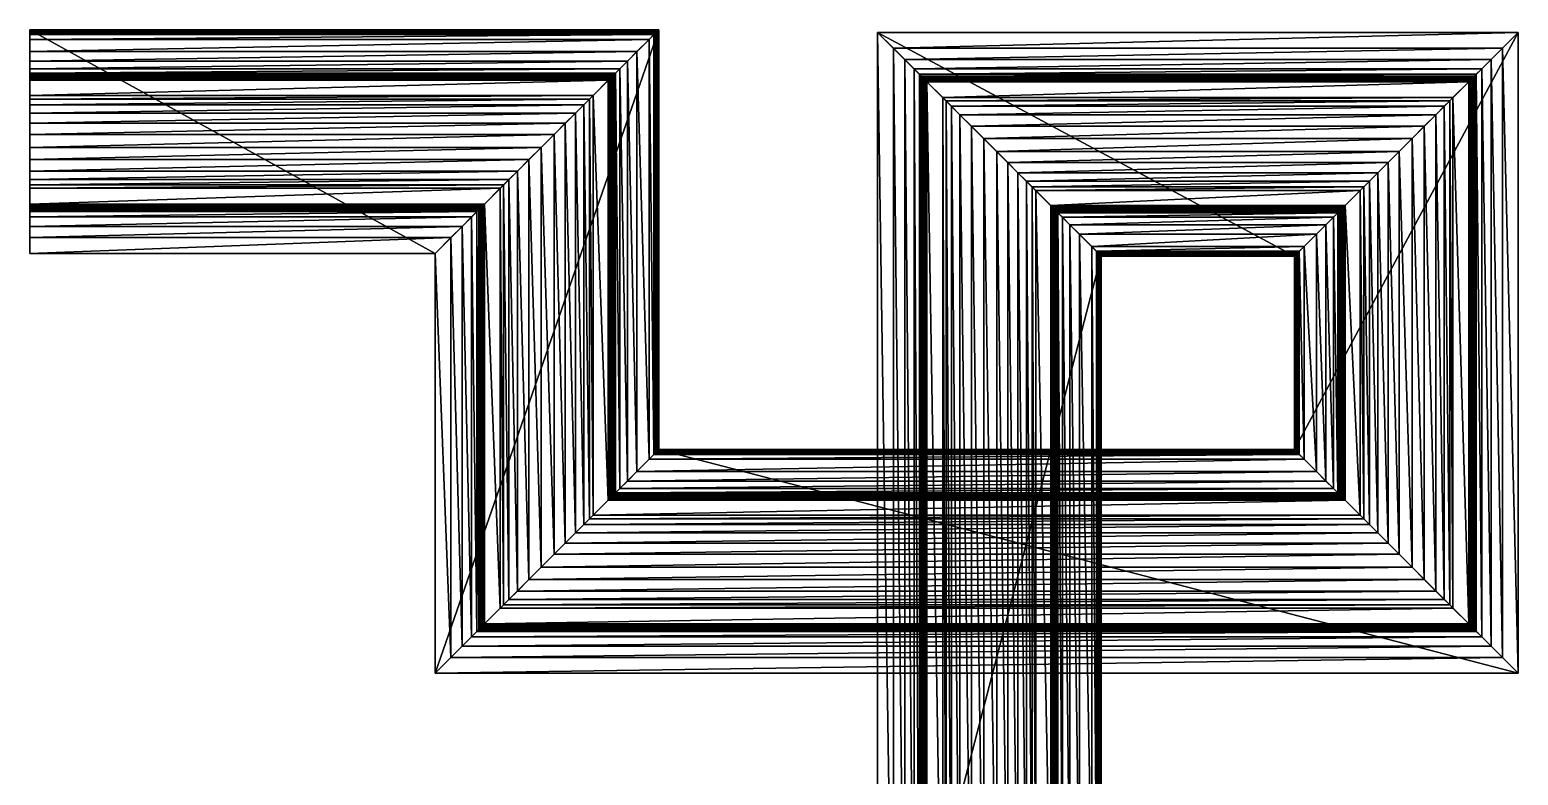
# Model space of a CAD drawing. Header units: millimetres. Extents: x -172 to 101, y -173 to 101.
# Drawn here: x -172.5 to 100.6, y -35.8 to 101 of the extents above; entities that cross this region are included whole.
import ezdxf

# ---------------------------------------------------------------- set-up
doc = ezdxf.new("R2010")
doc.units = ezdxf.units.MM
doc.layers.get('0').update_dxf_attribs({"true_color": 0x565656})

msp = doc.modelspace()

# ---------------------------------------------------------------- meshes
at = {"color": 8, "true_color": 0x737373}
mesh = msp.add_polyface(dxfattribs=at)
corners = [(-98.1, 59.97, -10.33), (-172.46, 59.97, -10.33), (-172.46, 101.01, -10.33), (-98.1, 59.97, -4.88), (-172.46, 59.97, -4.88), (-95.2, 62.88, -4.33), (-172.46, 62.88, -4.33), (-93.13, 64.94, -3.56), (-172.46, 64.94, -3.56), (-91.41, 66.66, -2.16), (-172.46, 66.66, -2.16), (-90.41, 67.66, -0.09), (-172.46, 67.66, -0.09), (-90.1, 67.97, 1.37), (-172.46, 67.97, 1.37), (-172.46, 101.01, -5.47), (-172.46, 100.99, -5.2), (-172.46, 100.92, -4.98), (-172.46, 100.79, -4.8), (-172.46, 73.53, 6.66), (-172.46, 75.07, 8.59), (-172.46, 77.2, 9.85), (-172.46, 79.44, 10.33), (-172.46, 81.82, 10.12), (-172.46, 72.54, 4.48), (-172.46, 83.86, 9.42), (-172.46, 85.72, 8.18), (-172.46, 87.27, 6.36), (-172.46, 88.31, 4.43), (-172.46, 71.94, 2.23), (-172.46, 88.98, 2.3), (-172.46, 100.4, -4.6), (-172.46, 100.62, -4.68), (-172.46, 100.13, -4.57), (-172.46, 99.25, -4.55), (-172.46, 97, -4.11), (-172.46, 95.25, -3.24), (-172.46, 93.87, -1.64), (-172.46, 93.07, 0.3), (-172.46, 92.82, 1.44), (-172.46, 92.74, 1.71), (-172.46, 92.62, 1.92), (-172.46, 92.46, 2.09), (-172.46, 92.26, 2.21), (-172.46, 92.02, 2.28), (-172.46, 91.75, 2.3), (-172.46, 69.03, 2.23), (-172.46, 68.76, 2.21), (-172.46, 68.05, 1.63), (-172.46, 68.52, 2.14), (-172.46, 68.17, 1.85), (-172.46, 68.33, 2.02)]
mesh.append_faces([[corners[k] for k in face] for face in [(49, 50, 51)]], dxfattribs={"vtx0": -1, "color": 8})
mesh.append_faces([[corners[k] for k in face] for face in [(34, 18, 12), (29, 30, 14)]], dxfattribs={"vtx0": -1, "vtx1": -1, "vtx2": -1, "color": 8})
mesh.append_faces([[corners[k] for k in face] for face in [(15, 1, 4), (15, 4, 6), (15, 6, 8), (15, 8, 10), (15, 10, 12), (19, 21, 22), (19, 22, 23), (24, 23, 25), (24, 25, 26), (24, 26, 27), (24, 27, 28), (29, 28, 30), (38, 12, 14), (47, 14, 48), (49, 48, 50)]], dxfattribs={"vtx0": -1, "vtx2": -1, "color": 8})
mesh.append_faces([[corners[k] for k in face] for face in [(16, 15, 12), (17, 16, 12), (18, 17, 12), (24, 19, 23), (29, 24, 28), (33, 31, 18), (34, 33, 18), (35, 34, 12), (36, 35, 12), (37, 36, 12), (38, 37, 12), (39, 38, 14), (40, 39, 14), (41, 40, 14), (42, 41, 14), (43, 42, 14), (44, 43, 14), (45, 44, 14), (30, 45, 14), (46, 29, 14), (47, 46, 14), (49, 47, 48)]], dxfattribs={"vtx1": -1, "vtx2": -1, "color": 8})
mesh.append_faces([[corners[k] for k in face] for face in [(0, 1, 2), (3, 4, 1), (5, 6, 4), (7, 8, 6), (9, 10, 8), (11, 12, 10), (13, 14, 12), (15, 2, 1), (19, 20, 21), (31, 32, 18)]], dxfattribs={"vtx2": -1, "color": 8})
mesh = msp.add_polyface(dxfattribs=at)
corners = [(-76.25, 81.82, 10.12), (-172.46, 81.82, 10.12), (-172.46, 79.44, 10.33), (-74.21, 83.86, 9.42), (-172.46, 83.86, 9.42), (-72.35, 85.72, 8.18), (-172.46, 85.72, 8.18), (-70.8, 87.27, 6.36), (-172.46, 87.27, 6.36), (-69.76, 88.31, 4.43), (-172.46, 88.31, 4.43), (-69.1, 88.98, 2.3), (-172.46, 88.98, 2.3), (-66.32, 91.75, 2.3), (-172.46, 91.75, 2.3), (-66.05, 92.02, 2.28), (-172.46, 92.02, 2.28), (-65.81, 92.26, 2.21), (-172.46, 92.26, 2.21), (-65.62, 92.46, 2.09), (-172.46, 92.46, 2.09), (-65.46, 92.62, 1.92), (-172.46, 92.62, 1.92), (-65.34, 92.74, 1.71), (-172.46, 92.74, 1.71), (-65.26, 92.82, 1.44), (-172.46, 92.82, 1.44), (-65.01, 93.07, 0.3), (-172.46, 93.07, 0.3), (-64.21, 93.87, -1.64), (-172.46, 93.87, -1.64), (-62.82, 95.25, -3.24), (-172.46, 95.25, -3.24), (-61.07, 97, -4.11), (-172.46, 97, -4.11), (-58.82, 99.25, -4.55), (-172.46, 99.25, -4.55), (-57.94, 100.13, -4.57), (-172.46, 100.13, -4.57), (-57.67, 100.4, -4.6), (-172.46, 100.4, -4.6), (-57.45, 100.62, -4.68), (-172.46, 100.62, -4.68), (-57.28, 100.79, -4.8), (-172.46, 100.79, -4.8), (-57.16, 100.92, -4.98), (-172.46, 100.92, -4.98), (-57.08, 100.99, -5.2), (-172.46, 100.99, -5.2), (-57.06, 101.01, -5.47), (-172.46, 101.01, -5.47), (-57.06, 101.01, -10.33), (-172.46, 101.01, -10.33), (-172.46, 59.97, -10.33), (-98.1, 59.97, -10.33), (-98.1, 59.97, -4.88), (-172.46, 59.97, -4.88), (-95.2, 62.88, -4.33), (-172.46, 62.88, -4.33), (-93.13, 64.94, -3.56), (-172.46, 64.94, -3.56), (-91.41, 66.66, -2.16), (-172.46, 66.66, -2.16), (-90.41, 67.66, -0.09), (-172.46, 67.66, -0.09), (-90.1, 67.97, 1.37), (-172.46, 67.97, 1.37), (-90.02, 68.05, 1.63), (-172.46, 68.05, 1.63), (-89.91, 68.17, 1.85), (-172.46, 68.17, 1.85), (-89.75, 68.33, 2.02), (-172.46, 68.33, 2.02), (-89.55, 68.52, 2.14), (-172.46, 68.52, 2.14), (-89.32, 68.76, 2.21), (-172.46, 68.76, 2.21), (-89.04, 69.03, 2.23), (-172.46, 69.03, 2.23), (-86.13, 71.94, 2.23), (-172.46, 71.94, 2.23), (-85.53, 72.54, 4.48), (-172.46, 72.54, 4.48), (-84.55, 73.53, 6.66), (-172.46, 73.53, 6.66), (-83, 75.07, 8.59), (-172.46, 75.07, 8.59), (-80.88, 77.2, 9.85), (-172.46, 77.2, 9.85), (-78.63, 79.44, 10.33)]
mesh.append_faces([[corners[k] for k in face] for face in [(0, 1, 2), (3, 4, 1), (5, 6, 4), (7, 8, 6), (9, 10, 8), (11, 12, 10), (13, 14, 12), (15, 16, 14), (17, 18, 16), (19, 20, 18), (21, 22, 20), (23, 24, 22), (25, 26, 24), (27, 28, 26), (29, 30, 28), (31, 32, 30), (33, 34, 32), (35, 36, 34), (37, 38, 36), (39, 40, 38), (41, 42, 40), (43, 44, 42), (45, 46, 44), (47, 48, 46), (49, 50, 48), (51, 52, 50), (53, 54, 55), (56, 55, 57), (58, 57, 59), (60, 59, 61), (62, 61, 63), (64, 63, 65), (66, 65, 67), (67, 68, 66), (68, 67, 69), (69, 70, 68), (70, 69, 71), (71, 72, 70), (72, 71, 73), (73, 74, 72), (74, 73, 75), (75, 76, 74), (76, 75, 77), (77, 78, 76), (79, 80, 78), (81, 82, 80), (83, 84, 82), (85, 86, 84), (87, 88, 86), (89, 2, 88)]], dxfattribs={"vtx2": -1, "color": 8})
mesh = msp.add_polyface(dxfattribs=at)
corners = [(-172.46, 79.44, 10.33), (-78.63, 79.44, 10.33), (-76.25, 81.82, 10.12), (-172.46, 81.82, 10.12), (-74.21, 83.86, 9.42), (-172.46, 83.86, 9.42), (-72.35, 85.72, 8.18), (-172.46, 85.72, 8.18), (-70.8, 87.27, 6.36), (-172.46, 87.27, 6.36), (-69.76, 88.31, 4.43), (-172.46, 88.31, 4.43), (-69.1, 88.98, 2.3), (-172.46, 88.98, 2.3), (-66.32, 91.75, 2.3), (-172.46, 91.75, 2.3), (-66.05, 92.02, 2.28), (-172.46, 92.02, 2.28), (-65.81, 92.26, 2.21), (-172.46, 92.26, 2.21), (-65.62, 92.46, 2.09), (-172.46, 92.46, 2.09), (-65.46, 92.62, 1.92), (-172.46, 92.62, 1.92), (-65.34, 92.74, 1.71), (-172.46, 92.74, 1.71), (-65.26, 92.82, 1.44), (-172.46, 92.82, 1.44), (-65.01, 93.07, 0.3), (-172.46, 93.07, 0.3), (-64.21, 93.87, -1.64), (-172.46, 93.87, -1.64), (-62.82, 95.25, -3.24), (-172.46, 95.25, -3.24), (-61.07, 97, -4.11), (-172.46, 97, -4.11), (-58.82, 99.25, -4.55), (-172.46, 99.25, -4.55), (-57.94, 100.13, -4.57), (-172.46, 100.13, -4.57), (-57.67, 100.4, -4.6), (-172.46, 100.4, -4.6), (-57.45, 100.62, -4.68), (-172.46, 100.62, -4.68), (-57.28, 100.79, -4.8), (-172.46, 100.79, -4.8), (-57.16, 100.92, -4.98), (-172.46, 100.92, -4.98), (-57.08, 100.99, -5.2), (-172.46, 100.99, -5.2), (-57.06, 101.01, -5.47), (-172.46, 101.01, -5.47), (-57.06, 101.01, -10.33), (-172.46, 101.01, -10.33), (-98.1, 59.97, -10.33), (-172.46, 69.03, 2.23), (-89.04, 69.03, 2.23), (-86.13, 71.94, 2.23), (-172.46, 71.94, 2.23), (-85.53, 72.54, 4.48), (-172.46, 72.54, 4.48), (-84.55, 73.53, 6.66), (-172.46, 73.53, 6.66), (-83, 75.07, 8.59), (-172.46, 75.07, 8.59), (-80.88, 77.2, 9.85), (-172.46, 77.2, 9.85), (-69.1, 11.94, 2.3), (-66.32, 14.71, 2.3), (-66.05, 14.98, 2.28), (-65.81, 15.22, 2.21), (-65.62, 15.42, 2.09), (-65.46, 15.58, 1.92), (-65.34, 15.7, 1.71), (-65.26, 15.78, 1.44), (-65.01, 16.03, 0.3), (-64.21, 16.83, -1.64), (-62.82, 18.21, -3.24), (-61.07, 19.96, -4.11), (-58.82, 22.21, -4.55), (-57.94, 23.1, -4.57), (-57.67, 23.36, -4.6), (-57.45, 23.58, -4.68), (-57.28, 23.76, -4.8), (-57.16, 23.88, -4.98)]
mesh.append_faces([[corners[k] for k in face] for face in [(0, 1, 2), (3, 2, 4), (5, 4, 6), (7, 6, 8), (9, 8, 10), (11, 10, 12), (13, 12, 14), (15, 14, 16), (17, 16, 18), (19, 18, 20), (21, 20, 22), (23, 22, 24), (25, 24, 26), (27, 26, 28), (29, 28, 30), (31, 30, 32), (33, 32, 34), (35, 34, 36), (37, 36, 38), (39, 38, 40), (41, 40, 42), (43, 42, 44), (45, 44, 46), (47, 46, 48), (49, 48, 50), (51, 50, 52), (53, 52, 54), (55, 56, 57), (58, 57, 59), (60, 59, 61), (62, 61, 63), (64, 63, 65), (66, 65, 1), (67, 12, 10), (68, 14, 12), (69, 16, 14), (70, 18, 16), (71, 20, 18), (72, 22, 20), (73, 24, 22), (74, 26, 24), (75, 28, 26), (76, 30, 28), (77, 32, 30), (78, 34, 32), (79, 36, 34), (80, 38, 36), (81, 40, 38), (82, 42, 40), (83, 44, 42), (84, 46, 44)]], dxfattribs={"vtx2": -1, "color": 8})
mesh = msp.add_polyface(dxfattribs=at)
corners = [(-78.63, 79.44, 10.33), (-78.63, 2.4, 10.33), (-76.25, 4.78, 10.12), (-76.25, 81.82, 10.12), (-74.21, 6.83, 9.42), (-74.21, 83.86, 9.42), (-72.35, 8.68, 8.18), (-72.35, 85.72, 8.18), (-70.8, 10.23, 6.36), (-70.8, 87.27, 6.36), (-69.76, 11.27, 4.43), (-69.76, 88.31, 4.43), (-69.1, 11.94, 2.3), (-69.1, 88.98, 2.3), (-66.32, 14.71, 2.3), (-66.32, 91.75, 2.3), (-66.05, 14.98, 2.28), (-66.05, 92.02, 2.28), (-65.81, 15.22, 2.21), (-65.81, 92.26, 2.21), (-65.62, 15.42, 2.09), (-65.62, 92.46, 2.09), (-65.46, 15.58, 1.92), (-65.46, 92.62, 1.92), (-65.34, 15.7, 1.71), (-65.34, 92.74, 1.71), (-65.26, 15.78, 1.44), (-65.26, 92.82, 1.44), (-65.01, 16.03, 0.3), (-65.01, 93.07, 0.3), (-64.21, 16.83, -1.64), (-64.21, 93.87, -1.64), (-62.82, 18.21, -3.24), (-62.82, 95.25, -3.24), (-61.07, 19.96, -4.11), (-61.07, 97, -4.11), (-58.82, 22.21, -4.55), (-58.82, 99.25, -4.55), (-57.94, 23.1, -4.57), (-57.94, 100.13, -4.57), (-57.67, 23.36, -4.6), (-57.67, 100.4, -4.6), (-57.45, 23.58, -4.68), (-57.45, 100.62, -4.68), (-57.28, 23.76, -4.8), (-57.28, 100.79, -4.8), (-57.16, 23.88, -4.98), (-57.16, 100.92, -4.98), (-57.08, 23.95, -5.2), (-57.06, 101.01, -10.33), (-57.06, 23.98, -10.33), (-98.1, -17.07, -10.33), (-98.1, 59.97, -10.33), (-98.1, -17.07, -4.88), (-98.1, 59.97, -4.88), (-95.2, -14.16, -4.33), (-95.2, 62.88, -4.33), (-93.13, -12.1, -3.56), (-93.13, 64.94, -3.56), (-91.41, -10.38, -2.16), (-91.41, 66.66, -2.16), (-90.41, -9.38, -0.09), (-90.41, 67.66, -0.09), (-90.1, -9.07, 1.37), (-90.1, 67.97, 1.37), (-90.02, -8.99, 1.63), (-90.02, 68.05, 1.63), (-89.91, -8.87, 1.85), (-89.91, 68.17, 1.85), (-89.75, -8.71, 2.02), (-89.75, 68.33, 2.02), (-89.55, -8.52, 2.14), (-89.55, 68.52, 2.14), (-89.32, -8.28, 2.21), (-89.32, 68.76, 2.21), (-89.04, -8.01, 2.23), (-89.04, 69.03, 2.23), (-86.13, -5.1, 2.23), (-86.13, 71.94, 2.23), (-85.53, -4.5, 4.48), (-85.53, 72.54, 4.48), (-84.55, -3.51, 6.66), (-84.55, 73.53, 6.66), (-83, -1.97, 8.59), (-83, 75.07, 8.59), (-80.88, 0.16, 9.85), (-80.88, 77.2, 9.85)]
mesh.append_faces([[corners[k] for k in face] for face in [(0, 1, 2), (2, 3, 0), (3, 2, 4), (4, 5, 3), (5, 4, 6), (6, 7, 5), (7, 6, 8), (8, 9, 7), (9, 8, 10), (10, 11, 9), (11, 10, 12), (13, 12, 14), (15, 14, 16), (17, 16, 18), (19, 18, 20), (21, 20, 22), (23, 22, 24), (25, 24, 26), (27, 26, 28), (29, 28, 30), (31, 30, 32), (33, 32, 34), (35, 34, 36), (37, 36, 38), (39, 38, 40), (41, 40, 42), (43, 42, 44), (45, 44, 46), (47, 46, 48), (49, 50, 51), (51, 52, 49), (53, 54, 52), (55, 56, 54), (57, 58, 56), (59, 60, 58), (61, 62, 60), (63, 64, 62), (65, 66, 64), (67, 68, 66), (69, 70, 68), (71, 72, 70), (73, 74, 72), (75, 76, 74), (77, 78, 76), (79, 80, 78), (81, 82, 80), (83, 84, 82), (85, 86, 84), (86, 85, 1), (1, 0, 86)]], dxfattribs={"vtx2": -1, "color": 8})
mesh = msp.add_polyface(dxfattribs=at)
corners = [(100.62, -17.07, -10.33), (-98.1, -17.07, -10.33), (-57.06, 23.98, -10.33), (100.62, -17.07, -4.88), (-98.1, -17.07, -4.88), (97.72, -14.16, -4.33), (-95.2, -14.16, -4.33), (95.65, -12.1, -3.56), (-93.13, -12.1, -3.56), (93.93, -10.38, -2.16), (-91.41, -10.38, -2.16), (92.93, -9.38, -0.09), (-90.41, -9.38, -0.09), (92.62, -9.07, 1.37), (-90.1, -9.07, 1.37), (92.54, -8.99, 1.63), (-90.02, -8.99, 1.63), (92.42, -8.87, 1.85), (-89.91, -8.87, 1.85), (92.27, -8.71, 2.02), (-89.75, -8.71, 2.02), (92.07, -8.52, 2.14), (-89.55, -8.52, 2.14), (91.84, -8.28, 2.21), (-89.32, -8.28, 2.21), (91.56, -8.01, 2.23), (-89.04, -8.01, 2.23), (88.65, -5.1, 2.23), (-86.13, -5.1, 2.23), (88.05, -4.5, 4.48), (-85.53, -4.5, 4.48), (87.06, -3.51, 6.66), (-84.55, -3.51, 6.66), (85.52, -1.97, 8.59), (-83, -1.97, 8.59), (2.56, 81.06, 10.33), (2.56, -78.73, 10.33), (4.94, -76.35, 10.12), (4.94, 78.68, 10.12), (6.98, -74.31, 9.42), (6.98, 76.63, 9.42), (8.84, -72.45, 8.18), (8.84, 74.78, 8.18), (10.39, -70.9, 6.36), (10.39, 73.23, 6.36), (11.43, -69.86, 4.43), (11.43, 72.19, 4.43), (12.1, -69.19, 2.3), (12.1, 71.52, 2.3), (14.87, -66.42, 2.3), (14.87, 68.75, 2.3), (15.14, -66.15, 2.28), (15.14, 68.47, 2.28), (15.38, -65.91, 2.21), (15.38, 68.24, 2.21), (15.57, -65.71, 2.09), (24.13, 59.48, -10.33), (24.13, -57.16, -10.33), (-16.91, -98.2, -10.33), (-16.91, 100.53, -10.33), (-16.91, -98.2, -4.88), (-16.91, 100.53, -4.88), (-14.01, -95.3, -4.33), (-14.01, 97.62, -4.33), (-11.94, -93.23, -3.56), (-11.94, 95.56, -3.56), (-10.22, -91.51, -2.16), (-10.22, 93.84, -2.16), (-9.22, -90.51, -0.09), (-9.22, 92.84, -0.09), (-8.91, -90.2, 1.37), (-8.91, 92.53, 1.37), (-8.83, -90.12, 1.63), (-8.83, 92.45, 1.63), (-8.71, -90, 1.85), (-8.71, 92.33, 1.85), (-8.56, -89.85, 2.02), (-8.56, 92.17, 2.02), (-8.36, -89.65, 2.14), (-8.36, 91.98, 2.14), (-8.13, -89.41, 2.21), (-8.13, 91.74, 2.21), (-7.85, -89.14, 2.23), (-7.85, 91.47, 2.23), (-4.94, -86.23, 2.23), (-4.94, 88.56, 2.23), (-4.34, -85.63, 4.48), (-4.34, 87.96, 4.48), (-3.35, -84.64, 6.66), (-3.35, 86.97, 6.66), (-1.81, -83.1, 8.59), (-1.81, 85.43, 8.59), (0.32, -80.97, 9.85), (0.32, 83.3, 9.85), (59.58, -98.2, -4.88), (62.48, -95.3, -4.33), (64.55, -93.23, -3.56), (66.26, -91.51, -2.16)]
mesh.append_faces([[corners[k] for k in face] for face in [(0, 1, 2), (3, 4, 1), (5, 6, 4), (7, 8, 6), (9, 10, 8), (11, 12, 10), (13, 14, 12), (15, 16, 14), (17, 18, 16), (19, 20, 18), (21, 22, 20), (23, 24, 22), (25, 26, 24), (27, 28, 26), (29, 30, 28), (31, 32, 30), (33, 34, 32), (35, 36, 37), (38, 37, 39), (40, 39, 41), (42, 41, 43), (44, 43, 45), (46, 45, 47), (48, 47, 49), (50, 49, 51), (52, 51, 53), (54, 53, 55), (56, 57, 58), (59, 58, 60), (61, 60, 62), (63, 62, 64), (65, 64, 66), (67, 66, 68), (69, 68, 70), (71, 70, 72), (73, 72, 74), (75, 74, 76), (77, 76, 78), (79, 78, 80), (81, 80, 82), (83, 82, 84), (85, 84, 86), (87, 86, 88), (89, 88, 90), (91, 90, 92), (93, 92, 36), (94, 60, 58), (95, 62, 60), (96, 64, 62), (97, 66, 64)]], dxfattribs={"vtx2": -1, "color": 8})
mesh = msp.add_polyface(dxfattribs=at)
corners = [(-98.1, 59.97, -10.33), (-98.1, -17.07, -10.33), (-98.1, -17.07, -4.88), (-98.1, 59.97, -4.88), (-95.2, -14.16, -4.33), (-95.2, 62.88, -4.33), (-93.13, -12.1, -3.56), (-93.13, 64.94, -3.56), (-91.41, -10.38, -2.16), (-91.41, 66.66, -2.16), (-90.41, -9.38, -0.09), (-90.41, 67.66, -0.09), (-90.1, -9.07, 1.37), (-90.1, 67.97, 1.37), (-90.02, -8.99, 1.63), (-90.02, 68.05, 1.63), (-89.91, -8.87, 1.85), (-89.91, 68.17, 1.85), (-89.75, -8.71, 2.02), (-89.75, 68.33, 2.02), (-89.55, -8.52, 2.14), (-89.55, 68.52, 2.14), (-89.32, -8.28, 2.21), (-89.32, 68.76, 2.21), (-89.04, -8.01, 2.23), (-89.04, 69.03, 2.23), (-86.13, -5.1, 2.23), (-86.13, 71.94, 2.23), (-85.53, -4.5, 4.48), (-85.53, 72.54, 4.48), (-84.55, -3.51, 6.66), (-84.55, 73.53, 6.66), (-83, -1.97, 8.59), (-83, 75.07, 8.59), (-80.88, 0.16, 9.85), (78.77, 4.78, 10.12), (-76.25, 4.78, 10.12), (-78.63, 2.4, 10.33), (76.73, 6.83, 9.42), (-74.21, 6.83, 9.42), (74.87, 8.68, 8.18), (-72.35, 8.68, 8.18), (73.32, 10.23, 6.36), (-70.8, 10.23, 6.36), (72.28, 11.27, 4.43), (-69.76, 11.27, 4.43), (71.61, 11.94, 2.3), (-69.1, 11.94, 2.3), (68.84, 14.71, 2.3), (-66.32, 14.71, 2.3), (68.57, 14.98, 2.28), (-66.05, 14.98, 2.28), (68.33, 15.22, 2.21), (-65.81, 15.22, 2.21), (68.14, 15.42, 2.09), (-65.62, 15.42, 2.09), (67.98, 15.58, 1.92), (-65.46, 15.58, 1.92), (67.86, 15.7, 1.71), (-65.34, 15.7, 1.71), (67.78, 15.78, 1.44), (-65.26, 15.78, 1.44), (67.53, 16.03, 0.3), (-65.01, 16.03, 0.3), (66.73, 16.83, -1.64), (-64.21, 16.83, -1.64), (65.34, 18.21, -3.24), (-62.82, 18.21, -3.24), (63.59, 19.96, -4.11), (-61.07, 19.96, -4.11), (61.34, 22.21, -4.55), (-58.82, 22.21, -4.55), (60.46, 23.1, -4.57), (-57.94, 23.1, -4.57), (60.19, 23.36, -4.6), (-57.67, 23.36, -4.6), (59.97, 23.58, -4.68), (-57.45, 23.58, -4.68), (59.8, 23.76, -4.8), (-57.28, 23.76, -4.8), (59.68, 23.88, -4.98), (-57.16, 23.88, -4.98), (59.6, 23.95, -5.2), (-57.08, 23.95, -5.2), (59.58, 23.98, -5.47), (-57.06, 23.98, -5.47), (59.58, 23.98, -10.33), (-57.06, 23.98, -10.33), (83.39, 0.16, 9.85), (81.15, 2.4, 10.33), (14.87, -66.42, 2.3), (14.87, 68.75, 2.3), (12.1, 71.52, 2.3), (15.14, -66.15, 2.28), (15.14, 68.47, 2.28), (15.38, -65.91, 2.21), (15.38, 68.24, 2.21), (15.57, -65.71, 2.09), (15.57, 68.04, 2.09), (-16.91, -98.2, -10.33), (-16.91, 100.53, -10.33), (24.13, 59.48, -10.33)]
mesh.append_faces([[corners[k] for k in face] for face in [(0, 1, 2), (3, 2, 4), (5, 4, 6), (7, 6, 8), (9, 8, 10), (11, 10, 12), (13, 12, 14), (15, 14, 16), (17, 16, 18), (19, 18, 20), (21, 20, 22), (23, 22, 24), (25, 24, 26), (27, 26, 28), (29, 28, 30), (31, 30, 32), (33, 32, 34), (35, 36, 37), (38, 39, 36), (40, 41, 39), (42, 43, 41), (44, 45, 43), (46, 47, 45), (48, 49, 47), (50, 51, 49), (52, 53, 51), (54, 55, 53), (56, 57, 55), (58, 59, 57), (60, 61, 59), (62, 63, 61), (64, 65, 63), (66, 67, 65), (68, 69, 67), (70, 71, 69), (72, 73, 71), (74, 75, 73), (76, 77, 75), (78, 79, 77), (80, 81, 79), (82, 83, 81), (84, 85, 83), (86, 87, 85), (88, 34, 32), (89, 37, 34), (90, 91, 92), (93, 94, 91), (95, 96, 94), (97, 98, 96), (99, 100, 101)]], dxfattribs={"vtx2": -1, "color": 8})
mesh = msp.add_polyface(dxfattribs=at)
corners = [(-57.08, 23.95, -5.2), (-57.08, 100.99, -5.2), (-57.16, 100.92, -4.98), (-57.06, 23.98, -5.47), (-57.06, 101.01, -5.47), (-57.06, 23.98, -10.33), (-57.06, 101.01, -10.33), (81.15, 81.06, 10.33), (2.56, 81.06, 10.33), (4.94, 78.68, 10.12), (78.77, 78.68, 10.12), (6.98, 76.63, 9.42), (59.58, 59.48, -10.33), (24.13, 59.48, -10.33), (-16.91, 100.53, -10.33), (100.62, 100.53, -10.33), (-16.91, 100.53, -4.88), (100.62, 100.53, -4.88), (-14.01, 97.62, -4.33), (97.72, 97.62, -4.33), (-11.94, 95.56, -3.56), (95.65, 95.56, -3.56), (-10.22, 93.84, -2.16), (93.93, 93.84, -2.16), (-9.22, 92.84, -0.09), (92.93, 92.84, -0.09), (-8.91, 92.53, 1.37), (92.62, 92.53, 1.37), (-8.83, 92.45, 1.63), (92.54, 92.45, 1.63), (-8.71, 92.33, 1.85), (92.42, 92.33, 1.85), (-8.56, 92.17, 2.02), (92.27, 92.17, 2.02), (-8.36, 91.98, 2.14), (92.07, 91.98, 2.14), (-8.13, 91.74, 2.21), (91.84, 91.74, 2.21), (-7.85, 91.47, 2.23), (91.56, 91.47, 2.23), (-4.94, 88.56, 2.23), (88.65, 88.56, 2.23), (-4.34, 87.96, 4.48), (88.05, 87.96, 4.48), (-3.35, 86.97, 6.66), (87.06, 86.97, 6.66), (-1.81, 85.43, 8.59), (85.52, 85.43, 8.59), (0.32, 83.3, 9.85), (83.39, 83.3, 9.85), (4.94, -76.35, 10.12), (6.98, -74.31, 9.42), (8.84, -72.45, 8.18), (8.84, 74.78, 8.18), (10.39, -70.9, 6.36), (10.39, 73.23, 6.36), (11.43, -69.86, 4.43), (11.43, 72.19, 4.43), (12.1, -69.19, 2.3), (12.1, 71.52, 2.3), (-16.91, -98.2, -4.88), (-14.01, -95.3, -4.33), (-11.94, -93.23, -3.56), (-10.22, -91.51, -2.16), (-9.22, -90.51, -0.09), (-8.91, -90.2, 1.37), (-8.83, -90.12, 1.63), (-8.71, -90, 1.85), (-8.56, -89.85, 2.02), (-8.36, -89.65, 2.14), (-8.13, -89.41, 2.21), (-7.85, -89.14, 2.23), (-4.94, -86.23, 2.23), (-4.34, -85.63, 4.48), (-3.35, -84.64, 6.66), (-1.81, -83.1, 8.59), (0.32, -80.97, 9.85), (2.56, -78.73, 10.33)]
mesh.append_faces([[corners[k] for k in face] for face in [(0, 1, 2), (1, 0, 3), (3, 4, 1), (4, 3, 5), (5, 6, 4), (7, 8, 9), (10, 9, 11), (12, 13, 14), (15, 14, 16), (17, 16, 18), (19, 18, 20), (21, 20, 22), (23, 22, 24), (25, 24, 26), (27, 26, 28), (29, 28, 30), (31, 30, 32), (33, 32, 34), (35, 34, 36), (37, 36, 38), (39, 38, 40), (41, 40, 42), (43, 42, 44), (45, 44, 46), (47, 46, 48), (49, 48, 8), (50, 9, 8), (51, 11, 9), (52, 53, 11), (54, 55, 53), (56, 57, 55), (58, 59, 57), (60, 16, 14), (61, 18, 16), (62, 20, 18), (63, 22, 20), (64, 24, 22), (65, 26, 24), (66, 28, 26), (67, 30, 28), (68, 32, 30), (69, 34, 32), (70, 36, 34), (71, 38, 36), (72, 40, 38), (73, 42, 40), (74, 44, 42), (75, 46, 44), (76, 48, 46), (77, 8, 48)]], dxfattribs={"vtx2": -1, "color": 8})
mesh = msp.add_polyface(dxfattribs=at)
corners = [(4.94, 78.68, 10.12), (78.77, 78.68, 10.12), (81.15, 81.06, 10.33), (6.98, 76.63, 9.42), (76.73, 76.63, 9.42), (8.84, 74.78, 8.18), (74.87, 74.78, 8.18), (10.39, 73.23, 6.36), (73.32, 73.23, 6.36), (11.43, 72.19, 4.43), (72.28, 72.19, 4.43), (12.1, 71.52, 2.3), (71.61, 71.52, 2.3), (14.87, 68.75, 2.3), (68.84, 68.75, 2.3), (15.14, 68.47, 2.28), (68.57, 68.47, 2.28), (15.38, 68.24, 2.21), (68.33, 68.24, 2.21), (15.57, 68.04, 2.09), (68.14, 68.04, 2.09), (15.73, 67.88, 1.92), (67.98, 67.88, 1.92), (15.85, 67.76, 1.71), (67.86, 67.76, 1.71), (15.93, 67.68, 1.44), (67.78, 67.68, 1.44), (16.18, 67.43, 0.3), (67.53, 67.43, 0.3), (16.98, 66.63, -1.64), (66.73, 66.63, -1.64), (18.37, 65.25, -3.24), (65.34, 65.25, -3.24), (20.12, 63.5, -4.11), (63.59, 63.5, -4.11), (22.37, 61.25, -4.55), (61.34, 61.25, -4.55), (23.25, 60.36, -4.57), (60.46, 60.36, -4.57), (23.52, 60.1, -4.6), (60.19, 60.1, -4.6), (23.74, 59.88, -4.68), (59.97, 59.88, -4.68), (23.91, 59.7, -4.8), (59.8, 59.7, -4.8), (24.03, 59.58, -4.98), (59.68, 59.58, -4.98), (24.11, 59.51, -5.2), (59.6, 59.51, -5.2), (24.13, 59.48, -5.47), (59.58, 59.48, -5.47), (24.13, 59.48, -10.33), (59.58, 59.48, -10.33), (-16.91, 100.53, -10.33), (100.62, 100.53, -10.33)]
mesh.append_faces([[corners[k] for k in face] for face in [(0, 1, 2), (3, 4, 1), (4, 3, 5), (5, 6, 4), (6, 5, 7), (7, 8, 6), (8, 7, 9), (9, 10, 8), (10, 9, 11), (11, 12, 10), (12, 11, 13), (13, 14, 12), (14, 13, 15), (15, 16, 14), (16, 15, 17), (17, 18, 16), (18, 17, 19), (19, 20, 18), (20, 19, 21), (21, 22, 20), (22, 21, 23), (23, 24, 22), (24, 23, 25), (25, 26, 24), (26, 25, 27), (27, 28, 26), (28, 27, 29), (29, 30, 28), (30, 29, 31), (31, 32, 30), (32, 31, 33), (33, 34, 32), (34, 33, 35), (35, 36, 34), (36, 35, 37), (37, 38, 36), (38, 37, 39), (39, 40, 38), (40, 39, 41), (41, 42, 40), (42, 41, 43), (43, 44, 42), (44, 43, 45), (45, 46, 44), (46, 45, 47), (47, 48, 46), (48, 47, 49), (49, 50, 48), (50, 49, 51), (51, 52, 50), (53, 54, 52)]], dxfattribs={"vtx2": -1, "color": 8})
mesh = msp.add_polyface(dxfattribs=at)
corners = [(81.15, 2.4, 10.33), (81.15, 81.06, 10.33), (78.77, 78.68, 10.12), (78.77, 4.78, 10.12), (76.73, 76.63, 9.42), (76.73, 6.83, 9.42), (74.87, 74.78, 8.18), (74.87, 8.68, 8.18), (73.32, 73.23, 6.36), (73.32, 10.23, 6.36), (72.28, 72.19, 4.43), (72.28, 11.27, 4.43), (71.61, 71.52, 2.3), (71.61, 11.94, 2.3), (68.84, 68.75, 2.3), (68.84, 14.71, 2.3), (68.57, 68.47, 2.28), (68.57, 14.98, 2.28), (68.33, 68.24, 2.21), (68.33, 15.22, 2.21), (68.14, 68.04, 2.09), (68.14, 15.42, 2.09), (67.98, 67.88, 1.92), (67.98, 15.58, 1.92), (67.86, 67.76, 1.71), (67.86, 15.7, 1.71), (67.78, 67.68, 1.44), (67.78, 15.78, 1.44), (67.53, 67.43, 0.3), (59.58, 23.98, -10.33), (59.58, 59.48, -10.33), (100.62, 100.53, -10.33), (100.62, -17.07, -10.33), (100.62, 100.53, -4.88), (100.62, -17.07, -4.88), (97.72, 97.62, -4.33), (97.72, -14.16, -4.33), (95.65, 95.56, -3.56), (95.65, -12.1, -3.56), (93.93, 93.84, -2.16), (93.93, -10.38, -2.16), (92.93, 92.84, -0.09), (92.93, -9.38, -0.09), (92.62, 92.53, 1.37), (92.62, -9.07, 1.37), (92.54, 92.45, 1.63), (92.54, -8.99, 1.63), (92.42, 92.33, 1.85), (92.42, -8.87, 1.85), (92.27, 92.17, 2.02), (92.27, -8.71, 2.02), (92.07, 91.98, 2.14), (92.07, -8.52, 2.14), (91.84, 91.74, 2.21), (91.84, -8.28, 2.21), (91.56, 91.47, 2.23), (91.56, -8.01, 2.23), (88.65, 88.56, 2.23), (88.65, -5.1, 2.23), (88.05, 87.96, 4.48), (88.05, -4.5, 4.48), (87.06, 86.97, 6.66), (87.06, -3.51, 6.66), (85.52, 85.43, 8.59), (85.52, -1.97, 8.59), (83.39, 83.3, 9.85), (83.39, 0.16, 9.85), (-16.91, 100.53, -4.88), (-14.01, 97.62, -4.33), (-11.94, 95.56, -3.56), (-10.22, 93.84, -2.16), (-9.22, 92.84, -0.09), (-8.91, 92.53, 1.37), (-8.83, 92.45, 1.63), (-8.71, 92.33, 1.85), (-8.56, 92.17, 2.02), (-8.36, 91.98, 2.14), (-8.13, 91.74, 2.21), (-7.85, 91.47, 2.23), (-4.94, 88.56, 2.23), (-4.34, 87.96, 4.48), (-3.35, 86.97, 6.66), (-1.81, 85.43, 8.59), (0.32, 83.3, 9.85), (2.56, 81.06, 10.33)]
mesh.append_faces([[corners[k] for k in face] for face in [(0, 1, 2), (3, 2, 4), (5, 4, 6), (7, 6, 8), (9, 8, 10), (11, 10, 12), (13, 12, 14), (15, 14, 16), (17, 16, 18), (19, 18, 20), (21, 20, 22), (23, 22, 24), (25, 24, 26), (27, 26, 28), (29, 30, 31), (32, 31, 33), (34, 33, 35), (36, 35, 37), (38, 37, 39), (40, 39, 41), (42, 41, 43), (44, 43, 45), (46, 45, 47), (48, 47, 49), (50, 49, 51), (52, 51, 53), (54, 53, 55), (56, 55, 57), (58, 57, 59), (60, 59, 61), (62, 61, 63), (64, 63, 65), (66, 65, 1), (67, 33, 31), (68, 35, 33), (69, 37, 35), (70, 39, 37), (71, 41, 39), (72, 43, 41), (73, 45, 43), (74, 47, 45), (75, 49, 47), (76, 51, 49), (77, 53, 51), (78, 55, 53), (79, 57, 55), (80, 59, 57), (81, 61, 59), (82, 63, 61), (83, 65, 63), (84, 1, 65)]], dxfattribs={"vtx2": -1, "color": 8})
mesh = msp.add_polyface(dxfattribs=at)
corners = [(100.62, 100.53, -4.88), (100.62, -17.07, -4.88), (100.62, -17.07, -10.33), (97.72, 97.62, -4.33), (97.72, -14.16, -4.33), (95.65, 95.56, -3.56), (95.65, -12.1, -3.56), (93.93, 93.84, -2.16), (93.93, -10.38, -2.16), (92.93, 92.84, -0.09), (92.93, -9.38, -0.09), (92.62, 92.53, 1.37), (92.62, -9.07, 1.37), (92.54, 92.45, 1.63), (92.54, -8.99, 1.63), (8.84, -72.45, 8.18), (85.33, -72.45, 8.18), (86.87, -70.9, 6.36), (10.39, -70.9, 6.36), (87.91, -69.86, 4.43), (11.43, -69.86, 4.43), (88.58, -69.19, 2.3), (12.1, -69.19, 2.3), (91.35, -66.42, 2.3), (14.87, -66.42, 2.3), (91.63, -66.15, 2.28), (15.14, -66.15, 2.28), (91.86, -65.91, 2.21), (15.38, -65.91, 2.21), (92.06, -65.71, 2.09), (15.57, -65.71, 2.09), (92.22, -65.56, 1.92), (15.73, -65.56, 1.92), (92.34, -65.44, 1.71), (15.85, -65.44, 1.71), (92.42, -65.35, 1.44), (15.93, -65.35, 1.44), (92.67, -65.11, 0.3), (16.18, -65.11, 0.3), (93.47, -64.3, -1.64), (16.98, -64.3, -1.64), (94.86, -62.92, -3.24), (18.37, -62.92, -3.24), (96.61, -61.17, -4.11), (20.12, -61.17, -4.11), (98.86, -58.92, -4.55), (22.37, -58.92, -4.55), (99.74, -58.04, -4.57), (23.25, -58.04, -4.57), (100.01, -57.77, -4.6), (23.52, -57.77, -4.6), (100.23, -57.55, -4.68), (23.74, -57.55, -4.68), (100.4, -57.38, -4.8), (23.91, -57.38, -4.8), (100.52, -57.25, -4.98), (24.03, -57.25, -4.98), (100.6, -57.18, -5.2), (24.11, -57.18, -5.2), (100.62, -57.16, -5.47), (24.13, -57.16, -5.47), (100.62, -57.16, -10.33), (24.13, -57.16, -10.33), (59.58, -98.2, -10.33)]
mesh.append_faces([[corners[k] for k in face] for face in [(0, 1, 2), (3, 4, 1), (5, 6, 4), (7, 8, 6), (9, 10, 8), (11, 12, 10), (13, 14, 12), (15, 16, 17), (18, 17, 19), (20, 19, 21), (22, 21, 23), (23, 24, 22), (24, 23, 25), (25, 26, 24), (26, 25, 27), (27, 28, 26), (28, 27, 29), (29, 30, 28), (30, 29, 31), (31, 32, 30), (32, 31, 33), (33, 34, 32), (34, 33, 35), (35, 36, 34), (36, 35, 37), (37, 38, 36), (38, 37, 39), (39, 40, 38), (40, 39, 41), (41, 42, 40), (42, 41, 43), (43, 44, 42), (44, 43, 45), (45, 46, 44), (46, 45, 47), (47, 48, 46), (48, 47, 49), (49, 50, 48), (50, 49, 51), (51, 52, 50), (52, 51, 53), (53, 54, 52), (54, 53, 55), (55, 56, 54), (56, 55, 57), (57, 58, 56), (58, 57, 59), (59, 60, 58), (60, 59, 61), (61, 62, 60), (62, 61, 63)]], dxfattribs={"vtx2": -1, "color": 8})
mesh = msp.add_polyface(dxfattribs=at)
corners = [(78.77, 78.68, 10.12), (78.77, 4.78, 10.12), (81.15, 2.4, 10.33), (76.73, 76.63, 9.42), (76.73, 6.83, 9.42), (74.87, 74.78, 8.18), (74.87, 8.68, 8.18), (73.32, 73.23, 6.36), (73.32, 10.23, 6.36), (72.28, 72.19, 4.43), (72.28, 11.27, 4.43), (71.61, 71.52, 2.3), (71.61, 11.94, 2.3), (68.84, 68.75, 2.3), (68.84, 14.71, 2.3), (68.57, 68.47, 2.28), (68.57, 14.98, 2.28), (68.33, 68.24, 2.21), (68.33, 15.22, 2.21), (68.14, 68.04, 2.09), (68.14, 15.42, 2.09), (67.98, 67.88, 1.92), (67.98, 15.58, 1.92), (67.86, 67.76, 1.71), (67.86, 15.7, 1.71), (67.78, 67.68, 1.44), (67.78, 15.78, 1.44), (67.53, 67.43, 0.3), (67.53, 16.03, 0.3), (66.73, 66.63, -1.64), (66.73, 16.83, -1.64), (65.34, 65.25, -3.24), (65.34, 18.21, -3.24), (63.59, 63.5, -4.11), (63.59, 19.96, -4.11), (61.34, 61.25, -4.55), (61.34, 22.21, -4.55), (60.46, 60.36, -4.57), (60.46, 23.1, -4.57), (60.19, 60.1, -4.6), (60.19, 23.36, -4.6), (59.97, 59.88, -4.68), (59.97, 23.58, -4.68), (59.8, 59.7, -4.8), (59.8, 23.76, -4.8), (59.68, 59.58, -4.98), (59.68, 23.88, -4.98), (59.6, 59.51, -5.2), (59.6, 23.95, -5.2), (59.58, 59.48, -5.47), (59.58, 23.98, -5.47), (59.58, 59.48, -10.33), (59.58, 23.98, -10.33), (100.62, 100.53, -10.33), (100.62, -17.07, -10.33), (92.42, 92.33, 1.85), (92.42, -8.87, 1.85), (92.54, -8.99, 1.63), (92.27, 92.17, 2.02), (92.27, -8.71, 2.02), (92.07, 91.98, 2.14), (92.07, -8.52, 2.14), (91.84, 91.74, 2.21), (91.84, -8.28, 2.21), (91.56, 91.47, 2.23), (91.56, -8.01, 2.23), (88.65, 88.56, 2.23), (88.65, -5.1, 2.23), (88.05, 87.96, 4.48), (88.05, -4.5, 4.48), (87.06, 86.97, 6.66), (87.06, -3.51, 6.66), (85.52, 85.43, 8.59), (85.52, -1.97, 8.59), (83.39, 83.3, 9.85), (83.39, 0.16, 9.85), (81.15, 81.06, 10.33)]
mesh.append_faces([[corners[k] for k in face] for face in [(0, 1, 2), (3, 4, 1), (5, 6, 4), (7, 8, 6), (9, 10, 8), (11, 12, 10), (13, 14, 12), (15, 16, 14), (17, 18, 16), (19, 20, 18), (21, 22, 20), (23, 24, 22), (25, 26, 24), (27, 28, 26), (28, 27, 29), (29, 30, 28), (30, 29, 31), (31, 32, 30), (32, 31, 33), (33, 34, 32), (34, 33, 35), (35, 36, 34), (36, 35, 37), (37, 38, 36), (38, 37, 39), (39, 40, 38), (40, 39, 41), (41, 42, 40), (42, 41, 43), (43, 44, 42), (44, 43, 45), (45, 46, 44), (46, 45, 47), (47, 48, 46), (48, 47, 49), (49, 50, 48), (50, 49, 51), (51, 52, 50), (53, 54, 52), (55, 56, 57), (58, 59, 56), (60, 61, 59), (62, 63, 61), (64, 65, 63), (66, 67, 65), (68, 69, 67), (70, 71, 69), (72, 73, 71), (74, 75, 73), (76, 2, 75)]], dxfattribs={"vtx2": -1, "color": 8})
mesh = msp.add_polyface(dxfattribs=at)
corners = [(-98.1, -17.07, -10.33), (100.62, -17.07, -10.33), (100.62, -17.07, -4.88), (-98.1, -17.07, -4.88), (97.72, -14.16, -4.33), (-95.2, -14.16, -4.33), (95.65, -12.1, -3.56), (-93.13, -12.1, -3.56), (93.93, -10.38, -2.16), (-91.41, -10.38, -2.16), (92.93, -9.38, -0.09), (-90.41, -9.38, -0.09), (92.62, -9.07, 1.37), (-90.1, -9.07, 1.37), (92.54, -8.99, 1.63), (-90.02, -8.99, 1.63), (92.42, -8.87, 1.85), (-89.91, -8.87, 1.85), (92.27, -8.71, 2.02), (-89.75, -8.71, 2.02), (92.07, -8.52, 2.14), (15.57, 68.04, 2.09), (15.57, -65.71, 2.09), (15.73, -65.56, 1.92), (15.73, 67.88, 1.92), (15.85, -65.44, 1.71), (15.85, 67.76, 1.71), (15.93, -65.35, 1.44), (15.93, 67.68, 1.44), (16.18, -65.11, 0.3), (16.18, 67.43, 0.3), (16.98, -64.3, -1.64), (16.98, 66.63, -1.64), (18.37, -62.92, -3.24), (18.37, 65.25, -3.24), (20.12, -61.17, -4.11), (20.12, 63.5, -4.11), (22.37, -58.92, -4.55), (22.37, 61.25, -4.55), (23.25, -58.04, -4.57), (23.25, 60.36, -4.57), (23.52, -57.77, -4.6), (23.52, 60.1, -4.6), (23.74, -57.55, -4.68), (23.74, 59.88, -4.68), (23.91, -57.38, -4.8), (23.91, 59.7, -4.8), (24.03, -57.25, -4.98), (24.03, 59.58, -4.98), (24.11, -57.18, -5.2), (24.11, 59.51, -5.2), (24.13, -57.16, -5.47), (24.13, 59.48, -5.47), (24.13, -57.16, -10.33), (81.42, -76.35, 10.12), (4.94, -76.35, 10.12), (2.56, -78.73, 10.33), (83.47, -74.31, 9.42), (6.98, -74.31, 9.42), (85.33, -72.45, 8.18), (8.84, -72.45, 8.18), (86.87, -70.9, 6.36), (10.39, -70.9, 6.36), (87.91, -69.86, 4.43), (11.43, -69.86, 4.43), (88.58, -69.19, 2.3), (12.1, -69.19, 2.3), (59.58, -98.2, -10.33), (-16.91, -98.2, -10.33), (59.58, -98.2, -4.88), (-16.91, -98.2, -4.88), (62.48, -95.3, -4.33), (-14.01, -95.3, -4.33), (64.55, -93.23, -3.56), (67.27, -90.51, -0.09), (-9.22, -90.51, -0.09), (-10.22, -91.51, -2.16), (67.57, -90.2, 1.37), (-8.91, -90.2, 1.37), (67.65, -90.12, 1.63), (-8.83, -90.12, 1.63), (67.77, -90, 1.85), (-8.71, -90, 1.85), (67.93, -89.85, 2.02), (-8.56, -89.85, 2.02), (68.13, -89.65, 2.14), (-8.36, -89.65, 2.14), (68.36, -89.41, 2.21), (-8.13, -89.41, 2.21), (68.64, -89.14, 2.23), (-7.85, -89.14, 2.23), (71.54, -86.23, 2.23), (-4.94, -86.23, 2.23), (72.15, -85.63, 4.48), (-4.34, -85.63, 4.48), (73.13, -84.64, 6.66), (-3.35, -84.64, 6.66), (74.68, -83.1, 8.59), (-1.81, -83.1, 8.59), (76.8, -80.97, 9.85), (0.32, -80.97, 9.85), (79.05, -78.73, 10.33)]
mesh.append_faces([[corners[k] for k in face] for face in [(0, 1, 2), (3, 2, 4), (5, 4, 6), (7, 6, 8), (9, 8, 10), (11, 10, 12), (13, 12, 14), (15, 14, 16), (17, 16, 18), (19, 18, 20), (21, 22, 23), (24, 23, 25), (26, 25, 27), (28, 27, 29), (30, 29, 31), (32, 31, 33), (34, 33, 35), (36, 35, 37), (38, 37, 39), (40, 39, 41), (42, 41, 43), (44, 43, 45), (46, 45, 47), (48, 47, 49), (50, 49, 51), (52, 51, 53), (54, 55, 56), (57, 58, 55), (59, 60, 58), (61, 62, 60), (63, 64, 62), (65, 66, 64), (67, 68, 53), (68, 67, 69), (70, 69, 71), (72, 71, 73), (74, 75, 76), (77, 78, 75), (79, 80, 78), (81, 82, 80), (83, 84, 82), (85, 86, 84), (87, 88, 86), (89, 90, 88), (91, 92, 90), (93, 94, 92), (95, 96, 94), (97, 98, 96), (99, 100, 98), (101, 56, 100)]], dxfattribs={"vtx2": -1, "color": 8})
mesh = msp.add_polyface(dxfattribs=at)
corners = [(-78.63, 2.4, 10.33), (81.15, 2.4, 10.33), (78.77, 4.78, 10.12), (-76.25, 4.78, 10.12), (76.73, 6.83, 9.42), (-74.21, 6.83, 9.42), (74.87, 8.68, 8.18), (-72.35, 8.68, 8.18), (73.32, 10.23, 6.36), (-70.8, 10.23, 6.36), (72.28, 11.27, 4.43), (-69.76, 11.27, 4.43), (71.61, 11.94, 2.3), (-69.1, 11.94, 2.3), (68.84, 14.71, 2.3), (-66.32, 14.71, 2.3), (68.57, 14.98, 2.28), (-66.05, 14.98, 2.28), (68.33, 15.22, 2.21), (-65.81, 15.22, 2.21), (68.14, 15.42, 2.09), (-65.62, 15.42, 2.09), (67.98, 15.58, 1.92), (-65.46, 15.58, 1.92), (67.86, 15.7, 1.71), (-65.34, 15.7, 1.71), (67.78, 15.78, 1.44), (-65.26, 15.78, 1.44), (67.53, 16.03, 0.3), (-65.01, 16.03, 0.3), (66.73, 16.83, -1.64), (-64.21, 16.83, -1.64), (65.34, 18.21, -3.24), (-62.82, 18.21, -3.24), (63.59, 19.96, -4.11), (-61.07, 19.96, -4.11), (61.34, 22.21, -4.55), (-58.82, 22.21, -4.55), (60.46, 23.1, -4.57), (-57.94, 23.1, -4.57), (60.19, 23.36, -4.6), (-57.67, 23.36, -4.6), (59.97, 23.58, -4.68), (-57.45, 23.58, -4.68), (59.8, 23.76, -4.8), (-57.28, 23.76, -4.8), (59.68, 23.88, -4.98), (-57.16, 23.88, -4.98), (59.6, 23.95, -5.2), (-57.08, 23.95, -5.2), (59.58, 23.98, -5.47), (-57.06, 23.98, -5.47), (59.58, 23.98, -10.33), (-57.06, 23.98, -10.33), (100.62, -17.07, -10.33), (-89.55, -8.52, 2.14), (92.07, -8.52, 2.14), (91.84, -8.28, 2.21), (-89.32, -8.28, 2.21), (91.56, -8.01, 2.23), (-89.04, -8.01, 2.23), (88.65, -5.1, 2.23), (-86.13, -5.1, 2.23), (88.05, -4.5, 4.48), (-85.53, -4.5, 4.48), (87.06, -3.51, 6.66), (-84.55, -3.51, 6.66), (85.52, -1.97, 8.59), (-83, -1.97, 8.59), (83.39, 0.16, 9.85), (-80.88, 0.16, 9.85), (15.73, -65.56, 1.92), (15.73, 67.88, 1.92), (15.57, 68.04, 2.09), (15.85, -65.44, 1.71), (15.85, 67.76, 1.71), (15.93, -65.35, 1.44), (15.93, 67.68, 1.44), (16.18, -65.11, 0.3), (16.18, 67.43, 0.3), (16.98, -64.3, -1.64), (16.98, 66.63, -1.64), (18.37, -62.92, -3.24), (18.37, 65.25, -3.24), (20.12, -61.17, -4.11), (20.12, 63.5, -4.11), (22.37, -58.92, -4.55), (22.37, 61.25, -4.55), (23.25, -58.04, -4.57), (23.25, 60.36, -4.57), (23.52, -57.77, -4.6), (23.52, 60.1, -4.6), (23.74, -57.55, -4.68), (23.74, 59.88, -4.68), (23.91, -57.38, -4.8), (23.91, 59.7, -4.8), (24.03, -57.25, -4.98), (24.03, 59.58, -4.98), (24.11, -57.18, -5.2), (24.11, 59.51, -5.2), (24.13, -57.16, -5.47), (24.13, 59.48, -5.47), (24.13, -57.16, -10.33), (24.13, 59.48, -10.33)]
mesh.append_faces([[corners[k] for k in face] for face in [(0, 1, 2), (3, 2, 4), (5, 4, 6), (7, 6, 8), (9, 8, 10), (11, 10, 12), (13, 12, 14), (15, 14, 16), (17, 16, 18), (19, 18, 20), (21, 20, 22), (23, 22, 24), (25, 24, 26), (27, 26, 28), (29, 28, 30), (31, 30, 32), (33, 32, 34), (35, 34, 36), (37, 36, 38), (39, 38, 40), (41, 40, 42), (43, 42, 44), (45, 44, 46), (47, 46, 48), (49, 48, 50), (51, 50, 52), (53, 52, 54), (55, 56, 57), (58, 57, 59), (60, 59, 61), (62, 61, 63), (64, 63, 65), (66, 65, 67), (68, 67, 69), (70, 69, 1), (71, 72, 73), (74, 75, 72), (76, 77, 75), (78, 79, 77), (80, 81, 79), (82, 83, 81), (84, 85, 83), (86, 87, 85), (88, 89, 87), (90, 91, 89), (92, 93, 91), (94, 95, 93), (96, 97, 95), (98, 99, 97), (100, 101, 99), (102, 103, 101)]], dxfattribs={"vtx2": -1, "color": 8})

doc.saveas('drawing.dxf')
